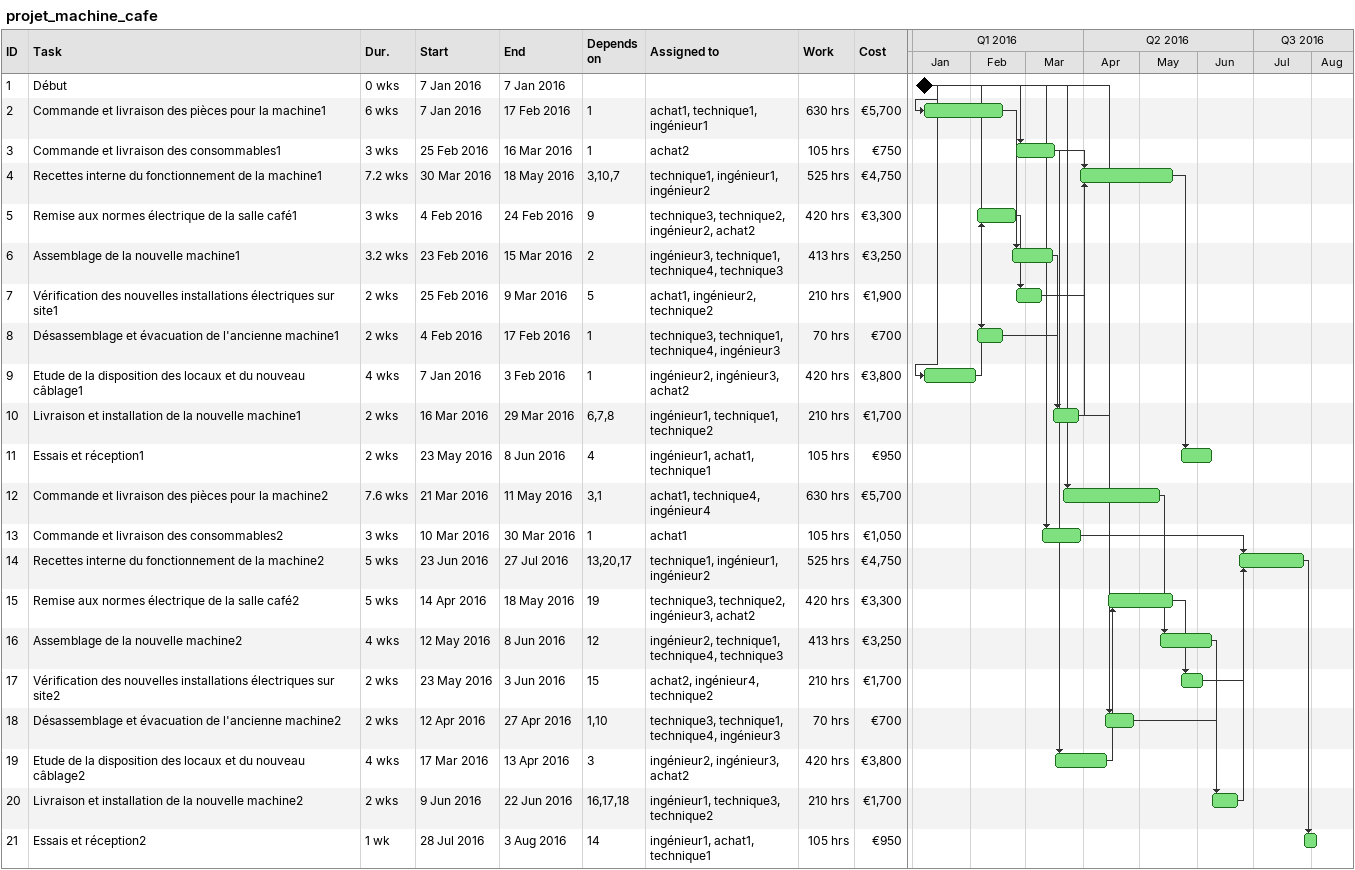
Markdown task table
projet_machine_cafe

| ID | Task | Duration | Start | Finish | Predecessors | Resources | Work (h) | Cost (€) |
|---|---|---|---|---|---|---|---|---|
| 1 | Début | 0w | 2016-01-07 | 2016-01-07 |  |  |  |  |
| 2 | Commande et livraison des pièces pour la machine1 | 6w | 2016-01-07 | 2016-02-17 | 1 | achat1, technique1, ingénieur1 | 630 | 5700 |
| 3 | Commande et livraison des consommables1 | 3w | 2016-02-25 | 2016-03-16 | 1 | achat2 | 105 | 750 |
| 4 | Recettes interne du fonctionnement de la machine1 | 7.2w | 2016-03-30 | 2016-05-18 | 3, 10, 7 | technique1, ingénieur1, ingénieur2 | 525 | 4750 |
| 5 | Remise aux normes électrique de la salle café1 | 3w | 2016-02-04 | 2016-02-24 | 9 | technique3, technique2, ingénieur2, achat2 | 420 | 3300 |
| 6 | Assemblage de la nouvelle machine1 | 3.2w | 2016-02-23 | 2016-03-15 | 2 | ingénieur3, technique1, technique4, technique3 | 413 | 3250 |
| 7 | Vérification des nouvelles installations électriques sur site1 | 2w | 2016-02-25 | 2016-03-09 | 5 | achat1, ingénieur2, technique2 | 210 | 1900 |
| 8 | Désassemblage et évacuation de l'ancienne machine1 | 2w | 2016-02-04 | 2016-02-17 | 1 | technique3, technique1, technique4, ingénieur3 | 70 | 700 |
| 9 | Etude de la disposition des locaux et du nouveau câblage1 | 4w | 2016-01-07 | 2016-02-03 | 1 | ingénieur2, ingénieur3, achat2 | 420 | 3800 |
| 10 | Livraison et installation de la nouvelle machine1 | 2w | 2016-03-16 | 2016-03-29 | 6, 7, 8 | ingénieur1, technique1, technique2 | 210 | 1700 |
| 11 | Essais et réception1 | 2w | 2016-05-23 | 2016-06-08 | 4 | ingénieur1, achat1, technique1 | 105 | 950 |
| 12 | Commande et livraison des pièces pour la machine2 | 7.6w | 2016-03-21 | 2016-05-11 | 3, 1 | achat1, technique4, ingénieur4 | 630 | 5700 |
| 13 | Commande et livraison des consommables2 | 3w | 2016-03-10 | 2016-03-30 | 1 | achat1 | 105 | 1050 |
| 14 | Recettes interne du fonctionnement de la machine2 | 5w | 2016-06-23 | 2016-07-27 | 13, 20, 17 | technique1, ingénieur1, ingénieur2 | 525 | 4750 |
| 15 | Remise aux normes électrique de la salle café2 | 5w | 2016-04-14 | 2016-05-18 | 19 | technique3, technique2, ingénieur3, achat2 | 420 | 3300 |
| 16 | Assemblage de la nouvelle machine2 | 4w | 2016-05-12 | 2016-06-08 | 12 | ingénieur2, technique1, technique4, technique3 | 413 | 3250 |
| 17 | Vérification des nouvelles installations électriques sur site2 | 2w | 2016-05-23 | 2016-06-03 | 15 | achat2, ingénieur4, technique2 | 210 | 1700 |
| 18 | Désassemblage et évacuation de l'ancienne machine2 | 2w | 2016-04-12 | 2016-04-27 | 1, 10 | technique3, technique1, technique4, ingénieur3 | 70 | 700 |
| 19 | Etude de la disposition des locaux et du nouveau câblage2 | 4w | 2016-03-17 | 2016-04-13 | 3 | ingénieur2, ingénieur3, achat2 | 420 | 3800 |
| 20 | Livraison et installation de la nouvelle machine2 | 2w | 2016-06-09 | 2016-06-22 | 16, 17, 18 | ingénieur1, technique3, technique2 | 210 | 1700 |
| 21 | Essais et réception2 | 1w | 2016-07-28 | 2016-08-03 | 14 | ingénieur1, achat1, technique1 | 105 | 950 |
